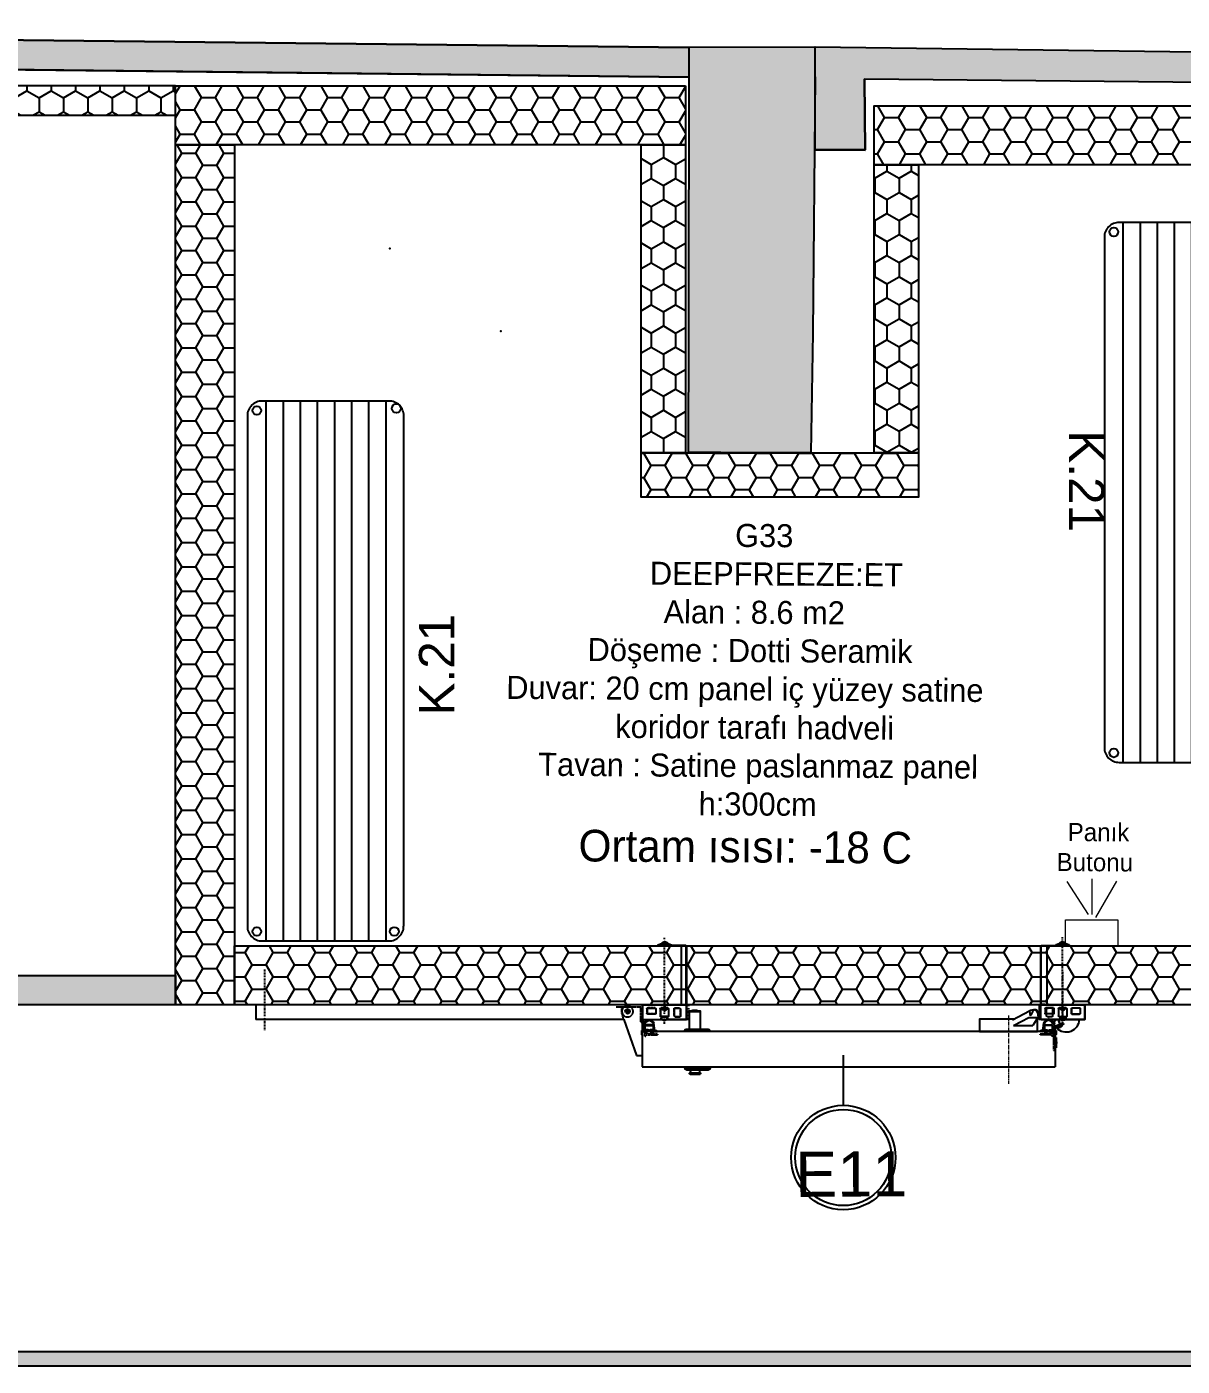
# Model space of a CAD drawing. Header units: millimetres. Extents: x 17474 to 44983, y -1049 to 14585.
# Drawn here: x 20269.3 to 20660.9, y 1547.7 to 2001.7 of the extents above; entities that cross this region are included whole.
import ezdxf

# ---------------------------------------------------------------- set-up
doc = ezdxf.new("R2010")
doc.units = ezdxf.units.MM
for name, pattern in [('CENTER', [2, 1.25, -0.25, 0.25, -0.25]), ('STRICHPUNKT', [1, 0.5, -0.25, 0, -0.25]), ('VERDECKT', [0.375, 0.25, -0.125])]:
    doc.linetypes.add(name, pattern=pattern)
for name, color, linetype, lineweight in [('1', 1, 'CENTER', 9), ('INT-ARMATUR', 57, 'Continuous', 13), ('KRN-duvar', 5, 'Continuous', 30)]:
    doc.layers.add(name, color=color, linetype=linetype, lineweight=lineweight)
for name, color, linetype in [('10 CM  SOĞUK ODA PANEL-PASLANMAZ KAPLAMA', 253, 'Continuous'), ('20 CM SOĞUK ODA PANEL- PASLANMAZ', 12, 'Continuous'), ('ACHSEN', 12, 'STRICHPUNKT'), ('BEMASSUNG', 9, 'Continuous'), ('DUVARIC', 254, 'Continuous'), ('KOLON', 2, 'Continuous'), ('Kıtc-041 İstif Rafı', 7, 'Continuous'), ('NOKTA', 7, 'Continuous'), ('S2000-001 Duvar', 6, 'Continuous'), ('SCHRAFFUR', 8, 'Continuous'), ('SOĞUK ODA KAPI', 42, 'Continuous'), ('TEXT03', 2, 'Continuous'), ('TXT-YOO', 7, 'Continuous'), ('UMRISS02', 1, 'Continuous'), ('UMRISS03', 2, 'Continuous'), ('UMRISS05', 3, 'Continuous'), ('VERDECKTE', 13, 'VERDECKT'), ('YAZI-1_OGE', 255, 'Continuous')]:
    doc.layers.add(name, color=color, linetype=linetype)
doc.layers.add('DÖŞEME', color=7, linetype='Continuous', lineweight=13, true_color=0x616161)
doc.layers.add('INT-ELE-1', color=7, linetype='Continuous', true_color=0x8f8f8f)
doc.styles.add('MEKAN', font='stylu.ttf', dxfattribs={"height": 13})
doc.styles.add('X_Roads$0$Standard', font='arial.ttf')
pattern_1 = [(44.669988, (-17068.903, -6479.164), (-3.5151114, 3.5558391), []), (44.669988, (-17065.373, -6479.1844), (-3.5151114, 3.5558391), [2.4, -1])]

# ---------------------------------------------------------------- blocks, each defined once
blk = doc.blocks.new('A$C4AF70ADA')
at = {"layer": 'Kıtc-041 İstif Rafı'}
for p, q in [((178, 53), (5, 53)), ((0, 48), (0, 5)), ((183, 47), (0, 47)), ((183, 5), (183, 48)), ((183, 41.2), (0, 41.2)), ((183, 35.4), (0, 35.4)), ((183, 29.6), (0, 29.6)), ((183, 23.8), (0, 23.8)), ((183, 18), (0, 18)), ((183, 12.2), (0, 12.2)), ((183, 6.4), (0, 6.4)), ((5, 0), (178, 0))]:
    blk.add_line(p, q, dxfattribs=at)
for centre in [(2.5, 50.5), (179.78, 49.81), (3.21, 3.21), (179.79, 3.21)]:
    blk.add_circle(centre, 1.5, dxfattribs=at)
for centre, start, end in [((4.96, 48.04), 89.5349, 180.4651), ((178.04, 48), 359.5349, 90.4651), ((4.96, 4.96), 179.5349, 270.4651), ((178.04, 4.96), 269.5349, 0.4651)]:
    blk.add_arc(centre, 4.96, start, end, dxfattribs=at)
blk = doc.blocks.new('ET KAPI KOD')
at = {"layer": 'YAZI-1_OGE', "color": 6}
blk.add_line((15252, 7120.58), (15252, 7137.64), dxfattribs=at)
for radius in [17.7, 16.3]:
    blk.add_circle((15252, 7155.33), radius, dxfattribs=at)
blk = doc.blocks.new('panık butonu')
at = {"layer": 'INT-ARMATUR'}
for p, q in [((38507.95, 6797.11), (38500.68, 6808.28)), ((38509.25, 6797.11), (38509.25, 6809.26)), ((38510.45, 6796.14), (38517.55, 6808.44))]:
    blk.add_line(p, q, dxfattribs=at)
blk.add_lwpolyline([(38500.19, 6795.3), (38517.93, 6795.3), (38517.93, 6786.49), (38500.19, 6786.49)], close=True, dxfattribs=at)
at = {"layer": 'TXT-YOO', "insert": (38495.12, 6828.18), "char_height": 6.1152, "width": 30.7345, "attachment_point": 1, "rotation": 359.6197, "style": 'MEKAN'}
blk.add_mtext('\\pi5.79826;Panık \\P\\pi2.12288;Butonu \\P\\pi13.84964; \\P\\pi10.81443;   ', dxfattribs=at)
blk = doc.blocks.new('A$C7A7A3370')
at = {"layer": 'TEXT03'}
h = blk.add_hatch(dxfattribs=at)
h.set_pattern_fill('ANSI31', color=256, scale=0.1, angle=-90, style=0)
h.set_pattern_definition([(315, (300.268576, 274.671302), (0.0088388348, 0.0088388348), [])])
h.paths.add_polyline_path([(390.95, 116.62, 0.16), (388.45, 116.62)])
for p, q in [((270.33, 138.61), (270.33, 118.61)), ((394.33, 138.61), (394.33, 118.61))]:
    blk.add_line(p, q)
at = {"layer": '1'}
blk.add_line((283.29, 114.99, 5.6), (283.29, 91.81, 5.6), dxfattribs=at)
at = {"layer": 'ACHSEN'}
for p, q in [((265.05, 112.47), (265.05, 141.59)), ((399.98, 112.23), (399.98, 141.28)), ((265.05, 129.77), (265.05, 113.16)), ((535.49, 130.64), (535.49, 109.74)), ((265.05, 118.92), (265.05, 116.52)), ((399.85, 118.92), (399.85, 116.52))]:
    blk.add_line(p, q, dxfattribs=at)
at = {"layer": 'ACHSEN', "ltscale": 0.3}
blk.add_line((399.98, 120.31), (399.98, 116.76), dxfattribs=at)
at = {"layer": 'ACHSEN', "ltscale": 0.2}
for p, q in [((394.53, 114.86), (394.53, 117.06)), ((394.53, 114.86), (394.53, 117.06)), ((396.43, 114.66), (394.73, 114.66)), ((396.43, 114.66), (394.73, 114.66)), ((396.43, 117.56), (395.03, 117.56)), ((396.43, 117.56), (395.03, 117.56)), ((396.63, 114.86), (396.63, 117.36)), ((396.63, 114.86), (396.63, 117.36)), ((398.63, 117.36), (398.63, 114.86)), ((398.63, 117.36), (398.63, 114.86)), ((398.83, 117.56), (399.41, 117.56)), ((398.83, 114.66), (399.03, 114.66)), ((398.83, 114.66), (399.03, 114.66)), ((398.93, 114.66), (398.93, 113.61)), ((399.1, 117.56), (400.86, 117.56)), ((400.64, 117.56), (401.23, 117.56)), ((401.22, 114.66), (401.02, 114.66)), ((401.22, 114.66), (401.02, 114.66)), ((401.13, 114.66), (401.13, 113.61)), ((401.43, 117.36), (401.43, 114.86)), ((401.43, 117.36), (401.43, 114.86)), ((402.93, 117.36), (402.93, 115.76)), ((402.93, 117.36), (402.93, 115.76)), ((403.13, 117.56), (405.73, 117.56)), ((403.13, 117.56), (405.73, 117.56)), ((403.13, 115.56), (405.73, 115.56)), ((403.13, 115.56), (405.73, 115.56)), ((403.53, 117.56), (404.93, 117.56)), ((405.93, 117.36), (405.93, 115.76)), ((405.93, 117.36), (405.93, 115.76))]:
    blk.add_line(p, q, dxfattribs=at)
at = {"layer": 'ACHSEN', "ltscale": 0.1}
for p, q in [((413.38, 116.41), (411.58, 116.41)), ((412.48, 115.51), (412.48, 117.31))]:
    blk.add_line(p, q, dxfattribs=at)
at = {"layer": 'ACHSEN'}
blk.add_lwpolyline([(391.72, 118.4), (392.43, 118.4), (392.43, 113.73), (391.72, 113.73)], close=True, dxfattribs=at)
at = {"layer": 'ACHSEN', "ltscale": 0.2}
for centre, radius, start, end in [((395.03, 117.06), 0.5, 90, 180), ((395.03, 117.06), 0.5, 90, 180), ((394.73, 114.86), 0.2, 180, 270), ((394.73, 114.86), 0.2, 180, 270), ((396.43, 117.36), 0.2, 0, 90), ((396.43, 117.36), 0.2, 0, 90), ((396.43, 114.86), 0.2, 270, 0), ((396.43, 114.86), 0.2, 270, 0), ((398.83, 117.36), 0.2, 90, 180), ((398.83, 117.36), 0.2, 90, 180), ((398.83, 114.86), 0.2, 180, 270), ((398.83, 114.86), 0.2, 180, 270), ((401.23, 117.36), 0.2, 0, 90), ((401.23, 117.36), 0.2, 0, 90), ((401.23, 114.86), 0.2, 270, 0), ((401.23, 114.86), 0.2, 270, 0), ((403.13, 117.36), 0.2, 90, 180), ((403.13, 117.36), 0.2, 90, 180), ((403.13, 115.76), 0.2, 180, 270), ((403.13, 115.76), 0.2, 180, 270), ((405.73, 117.36), 0.2, 0, 90), ((405.73, 117.36), 0.2, 0, 90), ((405.73, 115.76), 0.2, 270, 0), ((405.73, 115.76), 0.2, 270, 0)]:
    blk.add_arc(centre, radius, start, end, dxfattribs=at)
at = {"layer": 'BEMASSUNG'}
blk.add_lwpolyline([(272.59, 118.5), (272.97, 118.5), (272.97, 113.74), (272.59, 113.74)], close=True, dxfattribs=at)
at = {"layer": 'SCHRAFFUR'}
blk.add_line((272.48, 118.61), (257.68, 118.61), dxfattribs=at)
at = {"layer": 'TEXT03'}
for p, q in [((391.6, 116.32), (387.8, 116.32)), ((387.8, 116.32), (387.8, 110.42)), ((391.3, 116.62), (388.1, 116.62)), ((391.3, 116.62), (388.1, 116.62)), ((391.6, 116.32), (391.6, 110.39)), ((392.62, 110.39), (385.12, 110.39)), ((393.01, 97.61), (384.51, 97.61)), ((384.51, 97.61), (384.51, 97.11)), ((393.01, 97.11), (384.51, 97.11)), ((392.51, 96.61), (385.01, 96.61)), ((391.49, 95.61), (387.69, 95.61)), ((387.69, 95.61), (387.69, 95.41)), ((391.49, 95.41), (387.69, 95.41)), ((391.49, 95.61), (391.49, 95.41)), ((393.01, 97.61), (393.01, 97.11)), ((391.29, 95.11), (387.89, 95.11))]:
    blk.add_line(p, q, dxfattribs=at)
for centre, radius, start, end in [((388.1, 116.32), 0.3, 90, 180), ((389.7, 112.81), 4.01, 71.8194, 108.1806), ((391.3, 116.32), 0.3, 0, 90), ((385.12, 109.89), 0.5, 90, 180), ((392.62, 109.89), 0.5, 0, 90), ((385.01, 97.11), 0.5, 180, 270), ((387.43, 96.11), 0.565, 297.764, 62.236), ((388.13, 95.49), 0.45, 190.0611, 237.319), ((391.75, 96.11), 0.565, 117.764, 242.236), ((391.05, 95.49), 0.45, 302.681, 349.9389), ((392.51, 97.11), 0.5, 270, 0)]:
    blk.add_arc(centre, radius, start, end, dxfattribs=at)
at = {"layer": 'UMRISS02'}
blk.add_line((266.74, 105.71), (268.28, 105.71), dxfattribs=at)
at = {"layer": 'UMRISS03'}
for p, q in [((272.15, 138.73), (262.45, 138.73)), ((262.45, 138.73), (262.45, 138.61)), ((272.18, 138.61), (262.45, 138.61)), ((262.8, 138.93), (267.29, 138.93)), ((262.8, 138.93), (262.8, 138.73)), ((262.8, 138.73), (267.3, 138.73)), ((263.9, 139.38), (264.04, 139.56)), ((263.9, 139.38), (266.19, 139.38)), ((266.05, 139.56), (266.19, 139.38)), ((267.3, 138.73), (267.3, 138.93)), ((272.33, 118.88), (272.33, 138.46)), ((272.45, 138.43), (272.45, 118.91)), ((392.45, 138.43), (392.45, 118.91)), ((392.57, 118.88), (392.57, 138.43)), ((392.72, 138.61), (402.45, 138.61)), ((392.75, 138.73), (402.45, 138.73)), ((397.6, 138.73), (397.6, 138.93)), ((402.1, 138.93), (397.6, 138.93)), ((402.1, 138.73), (397.6, 138.73)), ((398.84, 139.56), (398.7, 139.39)), ((400.99, 139.39), (398.7, 139.39)), ((400.99, 139.39), (400.85, 139.56)), ((402.1, 138.93), (402.1, 138.73)), ((402.45, 138.73), (402.45, 138.61)), ((272.45, 126.78), (272.45, 118.91)), ((257.45, 118.41), (257.45, 113.81)), ((257.45, 113.81), (257.45, 118.41)), ((268.56, 118.61), (257.48, 118.61)), ((257.65, 118.61), (270.96, 118.61)), ((270.95, 118.73), (272.18, 118.73)), ((270.95, 118.73), (270.95, 118.61)), ((270.95, 118.73), (270.96, 118.73)), ((270.95, 118.61), (272.25, 118.61)), ((271.82, 118.61), (272.15, 118.61)), ((272.45, 113.81), (272.45, 118.41)), ((392.45, 113.81), (392.45, 118.41)), ((393.95, 118.61), (392.65, 118.61)), ((393.95, 118.73), (392.72, 118.73)), ((393.07, 118.61), (392.75, 118.61)), ((393.95, 118.73), (393.93, 118.73)), ((407.24, 118.61), (393.93, 118.61)), ((393.95, 118.73), (393.95, 118.61)), ((396.4, 118.61), (402.48, 118.61)), ((407.44, 118.41), (407.44, 113.81)), ((407.44, 113.81), (407.44, 118.41)), ((257.65, 113.61), (266.38, 113.61)), ((257.65, 113.61), (267.62, 113.61)), ((257.65, 113.61), (257.75, 113.61)), ((259.03, 117.36), (259.03, 115.76)), ((259.05, 117.28), (259.05, 115.68)), ((261.83, 117.56), (259.23, 117.56)), ((261.83, 115.56), (259.23, 115.56)), ((259.25, 117.48), (261.85, 117.48)), ((261.85, 115.48), (259.25, 115.48)), ((262.03, 117.36), (262.03, 115.76)), ((262.05, 117.28), (262.05, 115.68)), ((263.55, 117.28), (263.55, 114.78)), ((263.58, 117.37), (263.58, 114.87)), ((263.75, 117.48), (266.15, 117.48)), ((263.75, 114.58), (266.15, 114.58)), ((263.78, 117.57), (266.2, 117.57)), ((266.2, 114.67), (263.78, 114.67)), ((263.93, 114.66), (263.93, 113.61)), ((264, 114.48), (264, 113.61)), ((265.87, 114.48), (264, 114.48)), ((264.1, 117.43), (264.1, 117.57)), ((265.86, 117.57), (264.1, 117.57)), ((265.86, 117.43), (264.1, 117.43)), ((264.23, 117.05), (264.23, 117.43)), ((264.37, 117.43), (264.37, 117.43)), ((264.61, 116.95), (264.42, 116.95)), ((264.61, 117.05), (264.61, 117.43)), ((265.35, 116.95), (264.61, 116.95)), ((265.35, 117.05), (265.35, 117.43)), ((265.35, 116.95), (265.54, 116.95)), ((265.59, 117.43), (265.59, 117.43)), ((265.72, 117.05), (265.72, 117.43)), ((265.86, 117.43), (265.86, 117.57)), ((265.87, 114.48), (265.87, 113.61)), ((265.95, 114.66), (265.95, 113.61)), ((272.25, 113.61), (266.27, 113.61)), ((266.35, 117.28), (266.35, 114.78)), ((266.4, 117.37), (266.4, 114.87)), ((267.93, 117.36), (267.93, 115.76)), ((268.13, 117.56), (270.73, 117.56)), ((268.13, 117.56), (270.73, 117.56)), ((268.13, 115.56), (270.73, 115.56)), ((268.35, 114.78), (268.35, 117.28)), ((268.55, 117.48), (269.95, 117.48)), ((268.55, 114.58), (270.25, 114.58)), ((270.45, 114.78), (270.45, 116.98)), ((270.93, 117.36), (270.93, 115.76)), ((273.54, 116.52, 12.55), (273.33, 114.35)), ((276.28, 116.52, 14.13), (275.95, 114.88, 14.7)), ((392.65, 113.61), (398.62, 113.61)), ((394.45, 114.79), (394.45, 116.99)), ((396.35, 114.59), (394.65, 114.59)), ((396.35, 117.49), (394.95, 117.49)), ((396.55, 114.79), (396.55, 117.29)), ((407.24, 113.61), (397.27, 113.61)), ((407.24, 113.61), (398.51, 113.61)), ((398.55, 117.29), (398.55, 114.79)), ((401.15, 117.49), (398.75, 117.49)), ((401.15, 114.59), (398.75, 114.59)), ((398.76, 114.67), (401.17, 114.67)), ((399.09, 113.61), (399.09, 114.66)), ((399.09, 114.48), (400.96, 114.48)), ((399.09, 114.48), (399.09, 113.6)), ((399.1, 117.42), (399.1, 117.56)), ((399.1, 117.42), (400.86, 117.42)), ((399.23, 117.05), (399.23, 117.42)), ((399.37, 117.42), (399.37, 117.42)), ((399.61, 116.95), (399.42, 116.95)), ((399.61, 117.05), (399.61, 117.42)), ((399.61, 116.95), (400.35, 116.95)), ((400.35, 117.05), (400.35, 117.42)), ((400.35, 116.95), (400.54, 116.95)), ((400.59, 117.42), (400.59, 117.42)), ((400.72, 117.05), (400.72, 117.42)), ((400.86, 117.42), (400.86, 117.56)), ((400.96, 114.67), (400.96, 113.61)), ((400.96, 114.48), (400.96, 113.6)), ((401.35, 117.29), (401.35, 114.79)), ((402.85, 117.29), (402.85, 115.69)), ((405.65, 117.49), (403.05, 117.49)), ((403.05, 115.49), (405.65, 115.49)), ((405.85, 117.29), (405.85, 115.69)), ((407.24, 113.61), (407.15, 113.61)), ((407.98, 112.91), (407.98, 113.66)), ((407.98, 112.91), (407.98, 113.66)), ((407.98, 112.91), (407.98, 113.66)), ((413.7, 113.66), (409.48, 101.41)), ((265.61, 111.56), (265.61, 111.56)), ((267.25, 111.02), (265.69, 111.59)), ((267.42, 111.49), (265.79, 112.08)), ((267.23, 109.91), (267.23, 108.61)), ((267.23, 109.91), (268.95, 109.91)), ((267.23, 109.91), (268.95, 109.91)), ((267.48, 109.61), (268.28, 109.61)), ((267.58, 109.91), (267.58, 110.55)), ((267.78, 112.51), (268.02, 111.73)), ((267.78, 109.91), (269.18, 109.91)), ((267.83, 109.61), (269.23, 109.61)), ((268.05, 111.28), (268, 110.95)), ((268.08, 109.91), (268.08, 110.55)), ((268.08, 109.91), (269.18, 109.91)), ((268.34, 112.69), (268.28, 112.56)), ((269.19, 109.61), (268.95, 109.91)), ((269.28, 109.61), (269.28, 109.81)), ((270.18, 109.61), (270.18, 109.81)), ((270.27, 109.61), (270.5, 109.91)), ((270.28, 109.91), (271.68, 109.91)), ((270.28, 109.91), (271.68, 109.91)), ((270.33, 109.91), (272.21, 109.91)), ((270.33, 109.61), (271.74, 109.61)), ((270.5, 109.91), (272.38, 109.91)), ((271.17, 109.61), (270.57, 109.61)), ((271.13, 109.61), (272.63, 109.61)), ((271.75, 109.91), (271.35, 112.35)), ((272.63, 109.66), (272.63, 109.61)), ((272.63, 109.66), (272.63, 109.61)), ((281.63, 111.56, 9.21), (275.08, 111.56, 9.21)), ((402.33, 109.66), (402.33, 109.61)), ((403.83, 109.61), (402.33, 109.61)), ((404.46, 109.91), (402.58, 109.91)), ((404.63, 109.91), (402.75, 109.91)), ((403.21, 109.91), (403.61, 112.35)), ((404.62, 109.61), (403.22, 109.61)), ((404.68, 109.91), (403.28, 109.91)), ((404.68, 109.91), (403.28, 109.91)), ((403.78, 109.61), (404.38, 109.61)), ((404.69, 109.61), (404.46, 109.91)), ((404.78, 109.61), (404.78, 109.81)), ((405.68, 109.61), (405.68, 109.81)), ((407.13, 109.61), (405.72, 109.61)), ((405.77, 109.61), (406, 109.91)), ((407.18, 109.91), (405.78, 109.91)), ((406.88, 109.91), (405.78, 109.91)), ((407.73, 109.91), (406, 109.91)), ((407.73, 109.91), (406, 109.91)), ((406.62, 112.69), (406.68, 112.56)), ((407.48, 109.61), (406.68, 109.61)), ((406.91, 111.28), (407.13, 109.91)), ((407.17, 112.51), (406.94, 111.73)), ((407.98, 112.91), (407.48, 112.41)), ((407.98, 112.91), (407.48, 112.41)), ((407.98, 112.91), (407.48, 112.41)), ((407.48, 112.41), (407.48, 101.41)), ((407.73, 109.91), (407.73, 108.61)), ((267.18, 107.56), (267.18, 104.06)), ((267.18, 107.56), (267.48, 107.56)), ((267.18, 104.06), (267.48, 104.06)), ((409.48, 101.41), (407.48, 101.41))]:
    blk.add_line(p, q, dxfattribs=at)
at = {"layer": 'UMRISS03', "extrusion": (-0.187303, -0.927184, 0.324419)}
for p, q in [((273.35, 114.36, 12.44), (275.13, 111.56, 5.46)), ((276.47, 114.36, 14.24), (273.35, 114.36, 12.44)), ((281.63, 111.56, 9.21), (276.47, 114.36, 14.24))]:
    blk.add_line(p, q, dxfattribs=at)
at = {"layer": 'UMRISS03', "extrusion": (-0.955042, 0.094623, -0.280964)}
blk.add_line((273.35, 114.36, 12.44), (275.13, 111.56, 5.46), dxfattribs=at)
at = {"layer": 'UMRISS03', "extrusion": (0.187303, 0.927184, -0.324419)}
blk.add_line((276.28, 116.52, 14.13), (282, 113.41, 8.56), dxfattribs=at)
at = {"layer": 'UMRISS03'}
blk.add_lwpolyline([(281.33, 113.78), (293.2, 113.78), (293.2, 109.62), (273.5, 109.62), (273.5, 113.78), (273.72, 113.78)], dxfattribs=at)
at = {"layer": 'UMRISS03', "flags": 128}
for points in [[(265.61, 111.56), (265.59, 111.56), (265.55, 111.58), (265.53, 111.59), (265.52, 111.6), (265.51, 111.61), (265.51, 111.61), (265.51, 111.62), (265.51, 111.62)], [(265.67, 111.09), (265.7, 111.13), (265.72, 111.19), (265.73, 111.24), (265.74, 111.29), (265.74, 111.35), (265.74, 111.4), (265.72, 111.44), (265.7, 111.49), (265.68, 111.52), (265.65, 111.54), (265.61, 111.56)]]:
    blk.add_lwpolyline(points, dxfattribs=at)
at = {"layer": 'UMRISS03'}
for points in [[(268.43, 112.01), (268.43, 112.21), (268.56, 112.69), (269.78, 113.41), (271.01, 112.69), (271.13, 112.21), (271.13, 112.01), (270.93, 111.81), (269.78, 111.81), (268.63, 111.81)], [(268.63, 111.61), (269.78, 111.61), (270.93, 111.61), (271.13, 111.41), (271.13, 110.31), (270.93, 110.11), (270.16, 110.11), (270.02, 110.06), (269.78, 109.96), (269.54, 110.06), (269.41, 110.11), (268.63, 110.11), (268.43, 110.31), (268.43, 111.41)], [(406.52, 112.01), (406.52, 112.21), (406.4, 112.69), (405.17, 113.41), (403.95, 112.69), (403.82, 112.21), (403.82, 112.01), (404.02, 111.81), (405.17, 111.81), (406.32, 111.81)], [(406.32, 111.61), (405.17, 111.61), (404.02, 111.61), (403.82, 111.41), (403.82, 110.31), (404.02, 110.11), (404.8, 110.11), (404.93, 110.06), (405.17, 109.96), (405.41, 110.06), (405.55, 110.11), (406.32, 110.11), (406.52, 110.31), (406.52, 111.41)]]:
    blk.add_lwpolyline(points, close=True, dxfattribs=at)
for centre, radius, start, end in [((265.05, 135.03), 4.5, 104.7316, 120), ((265.05, 138.73), 1.3, 39.7021, 140.2979), ((265.05, 135.03), 4.5, 60, 75.2684), ((272.15, 138.43), 0.3, 0, 90), ((272.18, 138.46), 0.15, 0, 90), ((392.75, 138.43), 0.3, 90, 180), ((392.72, 138.46), 0.15, 90, 180), ((399.85, 135.03), 4.5, 104.7316, 120), ((399.85, 138.73), 1.3, 39.7021, 140.2979), ((399.85, 135.03), 4.5, 60, 75.2684), ((257.65, 118.41), 0.2, 90, 180), ((272.15, 118.91), 0.3, 270, 0), ((272.18, 118.88), 0.15, 270, 0), ((272.25, 118.41), 0.2, 0, 90), ((392.75, 118.91), 0.3, 180, 270), ((392.65, 118.41), 0.2, 90, 180), ((392.72, 118.88), 0.15, 180, 270), ((407.24, 118.41), 0.2, 0, 90), ((257.65, 113.81), 0.2, 180, 270), ((259.23, 117.36), 0.2, 90, 180), ((259.23, 115.76), 0.2, 180, 270), ((259.25, 117.28), 0.2, 90, 180), ((259.25, 115.68), 0.2, 180, 270), ((263.77, 113.61), 4.3, 180, 318.0866), ((261.83, 117.36), 0.2, 0, 90), ((261.83, 115.76), 0.2, 270, 0), ((261.85, 117.28), 0.2, 0, 90), ((261.85, 115.68), 0.2, 270, 0), ((263.75, 117.28), 0.2, 90, 180), ((263.75, 114.78), 0.2, 180, 270), ((263.78, 117.37), 0.2, 90, 180), ((263.78, 114.87), 0.2, 180, 270), ((264.95, 116.13), 2.74, 246.6205, 293.3795), ((264.42, 117.18), 0.225, 212.9973, 327.0027), ((264.98, 117.66), 0.71, 238.8347, 301.1653), ((265.54, 117.18), 0.225, 212.9973, 327.0027), ((263.51, 113.61), 2.8, 317.518, 0.0451), ((266.15, 117.28), 0.2, 0, 90), ((266.15, 114.78), 0.2, 270, 0), ((266.2, 117.37), 0.2, 0, 90), ((266.2, 114.87), 0.2, 270, 0), ((267.19, 113.56), 0.0591, 49.2728, 226.4422), ((266.49, 112.39), 1.3, 5.2541, 59.4147), ((266.88, 112.44), 1.21, 8.5825, 73.3265), ((268.13, 117.36), 0.2, 90, 180), ((268.13, 117.36), 0.2, 90, 180), ((268.13, 115.76), 0.2, 180, 270), ((269.78, 112.01), 1.6, 90, 154.85), ((268.55, 117.28), 0.2, 90, 180), ((268.55, 114.78), 0.2, 180, 270), ((269.69, 114.34), 0.075, 320.1906, 219.8094), ((269.62, 114.27), 0.025, 357.9851, 39.8094), ((269.77, 114.27), 0.025, 140.1906, 182.0149), ((269.78, 112.01), 1.6, 12.2414, 90), ((269.95, 116.98), 0.5, 0, 90), ((270.25, 114.78), 0.2, 270, 0), ((270.73, 117.36), 0.2, 0, 90), ((270.73, 117.36), 0.2, 0, 90), ((270.73, 115.76), 0.2, 270, 0), ((272.25, 113.81), 0.2, 270, 0), ((392.65, 113.81), 0.2, 180, 270), ((394.95, 116.99), 0.5, 90, 180), ((394.65, 114.79), 0.2, 180, 270), ((396.35, 117.29), 0.2, 0, 90), ((396.35, 114.79), 0.2, 270, 0), ((398.75, 117.29), 0.2, 90, 180), ((398.75, 114.79), 0.2, 180, 270), ((400, 116.14), 2.74, 247.9696, 292.0304), ((399.42, 117.17), 0.225, 212.9973, 327.0027), ((399.98, 117.66), 0.71, 238.8347, 301.1653), ((400.54, 117.17), 0.225, 212.9973, 327.0027), ((401.15, 117.29), 0.2, 0, 90), ((401.15, 114.79), 0.2, 270, 0), ((403.05, 117.29), 0.2, 90, 180), ((403.05, 115.69), 0.2, 180, 270), ((405.17, 112.01), 1.6, 90, 167.7586), ((405.17, 112.01), 1.6, 25.15, 90), ((405.65, 117.29), 0.2, 0, 90), ((405.65, 115.69), 0.2, 270, 0), ((408.08, 112.44), 1.21, 106.6735, 171.4175), ((408.47, 112.39), 1.3, 120.5853, 174.7459), ((407.24, 113.81), 0.2, 270, 0), ((407.77, 113.56), 0.0591, 313.5578, 130.7272), ((265.72, 112.03), 0.342, 223.9504, 244.5133), ((265.7, 111.57), 0.202, 132.0695, 168.2654), ((265.63, 111.71), 0.152, 217.9227, 258.3654), ((267.08, 110.55), 0.5, 0, 70), ((267.08, 110.55), 1, 0, 70), ((267.06, 111.44), 1, 350.9485, 16.8401), ((268.19, 112.62), 0.107, 180, 324.5645), ((269.18, 109.81), 0.1, 0, 90), ((270.28, 109.81), 0.1, 90, 180), ((272.38, 109.66), 0.25, 0, 90), ((402.58, 109.66), 0.25, 90, 180), ((404.68, 109.81), 0.1, 0, 90), ((405.78, 109.81), 0.1, 90, 180), ((406.77, 112.62), 0.107, 215.4355, 0), ((407.9, 111.44), 1, 163.1599, 189.0515), ((267.43, 108.61), 0.2, 180, 284.4626), ((407.53, 108.61), 0.2, 255.5374, 0)]:
    blk.add_arc(centre, radius, start, end, dxfattribs=at)
at = {"layer": 'UMRISS03', "extrusion": (0.187303, 0.927184, -0.324419)}
for start, end in [(353.1067, 58.0898), (58.0898, 123.0729)]:
    blk.add_arc((-246.79, 66.7, 155.2), 1.75, start, end, dxfattribs=at)
at = {"layer": 'UMRISS03', "extrusion": (0.5, -8.96474e-17, -0.866025)}
for start_param, end_param in [(-0.715394, 0), (0, 0.715394)]:
    blk.add_ellipse((274.44, 112.22, 14.15), major_axis=(0, 4.67), ratio=0.374607, start_param=start_param, end_param=end_param, dxfattribs=at)
at = {"layer": 'UMRISS03'}
for points, knots in [([(265.47, 111.79), (265.53, 111.85), (265.58, 111.92), (265.68, 112.05), (265.73, 112.12), (265.86, 112.33), (265.93, 112.48), (266.02, 112.71), (266.05, 112.79), (266.08, 112.91), (266.09, 112.95), (266.11, 113.03), (266.12, 113.07), (266.16, 113.28), (266.18, 113.44), (266.18, 113.61)], [0, 0, 0, 0, 0.125, 0.125, 0.25, 0.25, 0.5, 0.5, 0.625, 0.625, 0.6875, 0.6875, 0.75, 0.75, 1, 1, 1, 1]), ([(275.44, 115.75, 14.73), (275.45, 115.72, 14.73), (275.46, 115.69, 14.74), (275.5, 115.6, 14.75), (275.53, 115.53, 14.76), (275.61, 115.39, 14.78), (275.65, 115.32, 14.78), (275.74, 115.17, 14.77), (275.79, 115.1, 14.76), (275.88, 114.98, 14.74), (275.92, 114.93, 14.72), (275.95, 114.88, 14.7)], [24.269277, 24.269277, 24.269277, 24.269277, 25.129374, 25.129374, 27.325256, 27.325256, 29.764806, 29.764806, 32.204356, 32.204356, 33.992527, 33.992527, 33.992527, 33.992527]), ([(265.47, 111.79), (265.44, 111.76), (265.41, 111.72), (265.37, 111.66), (265.36, 111.64), (265.34, 111.6), (265.34, 111.58), (265.32, 111.54), (265.32, 111.52), (265.32, 111.48), (265.32, 111.46), (265.32, 111.42), (265.32, 111.4), (265.33, 111.36), (265.34, 111.35), (265.35, 111.31), (265.36, 111.3), (265.38, 111.27), (265.39, 111.26), (265.43, 111.22), (265.45, 111.19), (265.51, 111.15), (265.54, 111.14), (265.6, 111.11), (265.64, 111.1), (265.67, 111.09)], [0, 0, 0, 0, 0.125, 0.125, 0.1875, 0.1875, 0.25, 0.25, 0.3125, 0.3125, 0.375, 0.375, 0.4375, 0.4375, 0.5, 0.5, 0.5625, 0.5625, 0.625, 0.625, 0.75, 0.75, 0.875, 0.875, 1, 1, 1, 1]), ([(266.97, 110.74), (266.97, 110.74), (266.97, 110.74), (266.95, 110.75), (266.89, 110.76), (266.81, 110.78), (266.7, 110.81), (266.56, 110.85), (266.41, 110.89), (266.22, 110.94), (266.02, 111), (265.83, 111.05), (265.71, 111.08), (265.67, 111.09)], [0, 0, 0, 0, 0.050779, 0.152275, 0.250909, 0.349543, 0.451055, 0.552565, 0.651102, 0.749638, 0.851083, 0.952528, 1, 1, 1, 1])]:
    blk.add_open_spline(points, degree=3, knots=knots, dxfattribs=at)
at = {"layer": 'UMRISS05'}
for p, q in [((257.48, 118.61), (257.48, 113.61)), ((257.48, 113.61), (257.48, 118.61)), ((272.48, 118.61), (257.48, 118.61)), ((257.48, 118.61), (272.48, 118.61)), ((272.48, 118.61), (257.48, 118.61)), ((257.48, 118.61), (257.48, 113.61)), ((262.48, 118.61), (272.48, 118.61)), ((262.48, 118.61), (272.48, 118.61)), ((262.48, 118.61), (272.48, 118.61)), ((272.48, 118.61), (272.48, 113.96)), ((272.48, 118.61), (272.48, 113.61)), ((272.48, 113.61), (272.48, 118.61)), ((407.48, 118.61), (392.48, 118.61)), ((402.48, 118.61), (392.48, 118.61)), ((402.48, 118.61), (392.48, 118.61)), ((392.48, 118.61), (392.48, 113.61)), ((392.48, 113.61), (392.48, 118.61)), ((402.48, 118.61), (392.48, 118.61)), ((407.48, 118.61), (392.48, 118.61)), ((392.48, 118.61), (407.48, 118.61)), ((402.48, 118.61), (392.48, 118.61)), ((402.48, 118.61), (392.48, 118.61)), ((392.48, 118.61), (392.48, 113.61)), ((392.48, 113.61), (392.48, 118.61)), ((407.48, 118.61), (407.48, 113.96)), ((407.48, 118.61), (407.48, 113.61)), ((407.94, 118.61), (538.45, 118.61)), ((538.45, 118.61), (538.45, 113.66)), ((257.45, 113.66), (257.45, 113.81)), ((268.63, 113.61), (257.48, 113.61)), ((257.48, 113.61), (272.48, 113.61)), ((262.68, 113.61), (263.93, 113.61)), ((267.28, 113.61), (266.03, 113.61)), ((267.28, 113.61), (266.03, 113.61)), ((403.63, 113.61), (392.48, 113.61)), ((407.48, 113.61), (392.48, 113.61)), ((402.28, 113.61), (401.03, 113.61)), ((402.28, 113.61), (401.03, 113.61)), ((407.45, 113.66), (407.44, 113.81)), ((413.7, 113.66), (538.45, 113.66)), ((267.48, 109.61), (267.48, 97.61)), ((269.47, 109.61), (267.48, 109.61)), ((267.48, 109.61), (407.48, 109.61)), ((267.48, 109.61), (267.48, 97.61)), ((269.47, 109.61), (267.48, 109.61)), ((269.47, 109.61), (267.48, 109.61)), ((267.48, 109.61), (268.28, 109.61)), ((405.48, 109.61), (407.48, 109.61)), ((405.48, 109.61), (407.48, 109.61)), ((407.48, 109.61), (406.68, 109.61)), ((407.48, 109.61), (407.48, 97.61)), ((407.48, 97.61), (267.48, 97.61))]:
    blk.add_line(p, q, dxfattribs=at)
at = {"layer": 'VERDECKTE', "ltscale": 0.1}
for p, q in [((414.48, 117.91), (407.98, 117.91)), ((407.98, 113.66), (407.98, 117.91)), ((407.98, 113.66), (407.98, 117.91)), ((413.7, 113.66), (414.48, 115.91)), ((414.48, 117.91), (414.48, 115.91))]:
    blk.add_line(p, q, dxfattribs=at)
at = {"layer": 'VERDECKTE'}
for p, q in [((264.71, 112.26), (264.77, 112.45)), ((265.79, 112.08), (264.77, 112.45)), ((265.69, 111.59), (264.89, 111.88)), ((267.58, 103.31), (267.58, 109.91)), ((268.08, 109.91), (268.08, 103.31)), ((268.23, 109.21), (268.33, 109.21)), ((268.23, 109.21), (268.23, 109.16)), ((268.23, 109.16), (268.38, 108.81)), ((268.38, 109.51), (268.38, 109.26)), ((268.73, 109.51), (268.73, 108.81)), ((268.88, 109.26), (268.88, 109.01)), ((268.88, 109.01), (269.28, 108.81)), ((269.23, 109.31), (268.93, 109.31)), ((269.28, 109.64), (269.28, 109.36)), ((270.18, 109.64), (270.18, 109.36)), ((270.18, 108.81), (270.58, 109.01)), ((270.53, 109.31), (270.23, 109.31)), ((270.58, 109.01), (270.58, 109.26)), ((270.73, 109.51), (270.73, 108.81)), ((271.03, 109.51), (271.03, 108.76)), ((403.93, 109.51), (403.93, 108.76)), ((404.23, 109.51), (404.23, 108.81)), ((404.38, 109.01), (404.38, 109.26)), ((404.78, 108.81), (404.38, 109.01)), ((404.43, 109.31), (404.73, 109.31)), ((404.78, 109.64), (404.78, 109.36)), ((406.07, 109.01), (405.67, 108.81)), ((405.68, 109.64), (405.68, 109.36)), ((405.72, 109.31), (406.02, 109.31)), ((406.07, 109.26), (406.07, 109.01)), ((406.23, 109.51), (406.23, 108.81)), ((406.58, 109.51), (406.58, 109.26)), ((406.73, 109.16), (406.58, 108.81)), ((406.73, 109.21), (406.63, 109.21)), ((406.73, 109.21), (406.73, 109.16)), ((268.23, 108.81), (268.23, 108.76)), ((268.23, 108.81), (268.38, 108.81)), ((268.23, 108.76), (268.38, 108.41)), ((268.23, 108.41), (268.23, 108.36)), ((268.23, 108.41), (268.38, 108.41)), ((268.23, 108.36), (268.33, 108.13)), ((268.51, 108.01), (268.73, 108.01)), ((268.73, 108.31), (268.73, 108.01)), ((268.83, 108.71), (270.63, 108.71)), ((268.83, 108.41), (272.63, 108.41)), ((269.28, 108.81), (269.78, 108.81)), ((269.78, 108.81), (270.18, 108.81)), ((271.13, 108.66), (271.38, 108.66)), ((271.43, 108.81), (271.48, 108.81)), ((271.43, 108.81), (271.43, 108.71)), ((271.48, 108.81), (271.83, 108.66)), ((271.83, 108.81), (271.88, 108.81)), ((271.83, 108.81), (271.83, 108.66)), ((271.88, 108.81), (272.23, 108.66)), ((272.23, 108.81), (272.23, 108.66)), ((272.23, 108.81), (272.28, 108.81)), ((272.28, 108.81), (272.51, 108.71)), ((272.63, 108.53), (272.63, 108.41)), ((402.33, 108.53), (402.33, 108.41)), ((406.13, 108.41), (402.33, 108.41)), ((402.68, 108.81), (402.45, 108.71)), ((402.73, 108.81), (402.68, 108.81)), ((402.73, 108.81), (402.73, 108.66)), ((403.08, 108.81), (402.73, 108.66)), ((403.13, 108.81), (403.08, 108.81)), ((403.13, 108.81), (403.13, 108.66)), ((403.48, 108.81), (403.13, 108.66)), ((403.53, 108.81), (403.48, 108.81)), ((403.53, 108.81), (403.53, 108.71)), ((403.83, 108.66), (403.58, 108.66)), ((406.13, 108.71), (404.33, 108.71)), ((405.17, 108.81), (404.78, 108.81)), ((405.67, 108.81), (405.17, 108.81)), ((406.23, 108.31), (406.23, 108.01)), ((406.45, 108.01), (406.23, 108.01)), ((406.73, 108.81), (406.58, 108.81)), ((406.73, 108.76), (406.58, 108.41)), ((406.73, 108.41), (406.58, 108.41)), ((406.73, 108.36), (406.63, 108.13)), ((406.73, 108.81), (406.73, 108.76)), ((406.73, 108.41), (406.73, 108.36)), ((268.08, 103.31), (267.58, 103.31))]:
    blk.add_line(p, q, dxfattribs=at)
for radius in [1.9, 0.7]:
    blk.add_circle((412.48, 116.41), radius, dxfattribs=at)
for centre, radius, start, end in [((412.48, 116.41), 0.8, 342.3382, 281.6046), ((264.99, 112.16), 0.3, 161.2417, 250), ((268.28, 109.51), 0.1, 0, 90), ((268.33, 109.26), 0.05, 270, 0), ((268.83, 109.51), 0.1, 90, 180), ((268.93, 109.26), 0.05, 90, 180), ((269.23, 109.36), 0.05, 270, 0), ((270.23, 109.36), 0.05, 180, 270), ((270.53, 109.26), 0.05, 0, 90), ((270.63, 109.51), 0.1, 0, 90), ((271.13, 109.51), 0.1, 90, 180), ((403.83, 109.51), 0.1, 0, 90), ((404.33, 109.51), 0.1, 90, 180), ((404.43, 109.26), 0.05, 90, 180), ((404.73, 109.36), 0.05, 270, 0), ((405.73, 109.36), 0.05, 180, 270), ((406.02, 109.26), 0.05, 0, 90), ((406.13, 109.51), 0.1, 0, 90), ((406.68, 109.51), 0.1, 90, 180), ((406.63, 109.26), 0.05, 180, 270), ((268.51, 108.21), 0.2, 203.1986, 270), ((268.83, 108.81), 0.1, 180, 270), ((268.83, 108.31), 0.1, 90, 180), ((270.63, 108.81), 0.1, 270, 0), ((271.13, 108.76), 0.1, 180, 270), ((271.38, 108.71), 0.05, 270, 0), ((272.43, 108.53), 0.2, 0, 66.8014), ((402.53, 108.53), 0.2, 113.1986, 180), ((403.58, 108.71), 0.05, 180, 270), ((403.83, 108.76), 0.1, 270, 0), ((404.33, 108.81), 0.1, 180, 270), ((406.13, 108.81), 0.1, 270, 0), ((406.13, 108.31), 0.1, 0, 90), ((406.45, 108.21), 0.2, 270, 336.8014)]:
    blk.add_arc(centre, radius, start, end, dxfattribs=at)

msp = doc.modelspace()

# ---------------------------------------------------------------- hatches: boundary and pattern name
at = {"layer": '10 CM  SOĞUK ODA PANEL-PASLANMAZ KAPLAMA'}
h = msp.add_hatch(dxfattribs=at)
h.set_pattern_fill('HONEY', color=256, scale=1.5, angle=-90)
h.set_pattern_definition([(270, (20318.8306, 8485.6175), (4.124446, -7.14375), [4.7625, -9.525]), (30, (20318.8306, 8485.6175), (4.124446, 7.14375), [4.7625, -9.525]), (330, (20318.8306, 8485.6175), (8.248892, -2e-08), [-9.525, 4.7625])])
h.paths.add_polyline_path([(20319.7, 1981.7), (20019.7, 1981.7), (20019.7, 1971.7), (20319.7, 1971.7)])
h = msp.add_hatch(dxfattribs=at)
h.set_pattern_fill('HONEY', color=256, scale=1.5)
h.set_pattern_definition([(0, (14658.511, 2069.0426), (7.14375, 4.124446), [4.7625, -9.525]), (120, (14658.511, 2069.0426), (-7.14375, 4.124446), [4.7625, -9.525]), (60, (14658.511, 2069.0426), (2e-08, 8.248892), [-9.525, 4.7625])])
h.paths.add_polyline_path([(20319.7, 1670.21), (18710.97, 1670.21), (18710.97, 1680.21), (20319.7, 1680.21)])
at = {"layer": '20 CM SOĞUK ODA PANEL- PASLANMAZ'}
h = msp.add_hatch(dxfattribs=at)
h.set_pattern_fill('HONEY', color=256, scale=1.5)
h.set_pattern_definition([(0, (-11739.852, 13282.8272), (7.14375, 4.12444597), [4.7625, -9.525]), (120, (-11739.852, 13282.8272), (-7.14375, 4.124446), [4.7625, -9.525]), (60, (-11739.852, 13282.8272), (2e-08, 8.24889196), [-9.525, 4.7625])])
h.paths.add_polyline_path([(20492.49, 1981.7), (20492.49, 1961.7), (20319.7, 1961.7), (20319.7, 1981.7)])
h = msp.add_hatch(dxfattribs=at)
h.set_pattern_fill('HONEY', color=256, scale=1.5)
h.set_pattern_definition([(0, (-11536.8635, 13276.0924), (7.14375, 4.12444597), [4.7625, -9.525]), (120, (-11536.8635, 13276.0924), (-7.14375, 4.124446), [4.7625, -9.525]), (60, (-11536.8635, 13276.0924), (2e-08, 8.24889196), [-9.525, 4.7625])])
h.paths.add_polyline_path([(20709.49, 1974.96), (20709.49, 1954.96), (20556.49, 1954.96), (20556.49, 1974.96)])
h = msp.add_hatch(dxfattribs=at)
h.set_pattern_fill('HONEY', color=256, scale=1.5)
h.set_pattern_definition([(0, (-11753.639, 13276.388), (7.14375, 4.12444597), [4.7625, -9.525]), (120, (-11753.639, 13276.388), (-7.14375, 4.124446), [4.7625, -9.525]), (60, (-11753.639, 13276.388), (2e-08, 8.24889196), [-9.525, 4.7625])])
h.paths.add_polyline_path([(20319.7, 1961.7), (20339.7, 1961.7), (20339.7, 1670.21), (20319.7, 1670.21)])
h = msp.add_hatch(dxfattribs=at)
h.set_pattern_fill('HONEY', color=256, scale=1.5, angle=-90)
h.set_pattern_definition([(270, (32577.9083, 32880.353), (4.12444597, -7.14375), [4.7625, -9.525]), (30, (32577.9083, 32880.353), (4.124446, 7.14375), [4.7625, -9.525]), (330, (32577.9083, 32880.353), (8.24889196, -2e-08), [-9.525, 4.7625])])
h.paths.add_polyline_path([(20477.49, 1857.3), (20477.49, 1961.7), (20492.49, 1961.7), (20492.49, 1857.3)])
h = msp.add_hatch(dxfattribs=at)
h.set_pattern_fill('HONEY', color=256, scale=1.5, angle=-90)
h.set_pattern_definition([(270, (32661.9083, 32875.6372), (4.12444597, -7.14375), [4.7625, -9.525]), (30, (32661.9083, 32875.6372), (4.124446, 7.14375), [4.7625, -9.525]), (330, (32661.9083, 32875.6372), (8.24889196, -2e-08), [-9.525, 4.7625])])
h.paths.add_polyline_path([(20556.49, 1857.3), (20556.49, 1954.96), (20571.49, 1954.96), (20571.49, 1857.3)])
h = msp.add_hatch(dxfattribs=at)
h.set_pattern_fill('HONEY', color=256, scale=1.5, angle=-180)
h.set_pattern_definition([(180, (51489.4294, -10248.122), (-7.14375, -4.12444597), [4.7625, -9.525]), (300, (51489.4294, -10248.122), (7.14375, -4.124446), [4.7625, -9.525]), (240, (51489.4294, -10248.122), (-2e-08, -8.24889196), [-9.525, 4.7625])])
h.paths.add_polyline_path([(20477.49, 1857.3), (20571.49, 1857.3), (20571.49, 1842.3), (20477.49, 1842.3)])
h = msp.add_hatch(dxfattribs=at)
h.set_pattern_fill('HONEY', color=256, scale=1.5)
h.set_pattern_definition([(0, (-11536.8635, 13236.388), (7.14375, 4.12444597), [4.7625, -9.525]), (120, (-11536.8635, 13236.388), (-7.14375, 4.124446), [4.7625, -9.525]), (60, (-11536.8635, 13236.388), (2e-08, 8.24889196), [-9.525, 4.7625])])
h.paths.add_polyline_path([(20709.49, 1690.21), (20709.49, 1670.21), (20339.7, 1670.21), (20339.7, 1690.21)])
at = {"layer": 'DUVARIC'}
h = msp.add_hatch(dxfattribs=at)
h.set_pattern_fill('JIS_STN_2.5', color=256, scale=2, angle=-0.33)
h.set_pattern_definition(pattern_1)
h.paths.add_polyline_path([(19858, 2001.71), (20493.72, 1994.68), (20493.72, 1984.68), (19858, 1991.71)])
edge = h.paths.add_edge_path(flags=17)
edge.add_line((20493.72, 1994.68), (19858, 2001.71))
h = msp.add_hatch(dxfattribs=at)
h.set_pattern_fill('JIS_STN_2.5', color=256, scale=2, angle=-0.33)
h.set_pattern_definition(pattern_1)
h.paths.add_polyline_path([(20536.45, 1959.95), (20536.5, 1994.89), (21214.99, 1985.96), (21214.99, 1977.51), (20553.19, 1983.9), (20553.45, 1959.95)])
at = {"layer": 'DÖŞEME'}
h = msp.add_hatch(color=59, dxfattribs=at)
h.dxf.hatch_style = 1
h.set_gradient(color1=(71, 72, 71), color2=(92, 102, 92), tint=1)
h.paths.add_polyline_path([(18816.57, 1552.75), (22985.02, 1552.75), (22985.02, 1547.74), (18816.57, 1547.74)])
at = {"layer": 'KOLON'}
h = msp.add_hatch(color=250, dxfattribs=at)
h.dxf.hatch_style = 1
h.set_gradient(color1=(51, 51, 51), color2=(91, 91, 91), tint=1)
h.paths.add_polyline_path([(20536.48, 1994.89), (20535.69, 1898), (20534.99, 1857.3), (20524.29, 1857.3), (20504.49, 1857.4), (20493.59, 1857.4), (20493.69, 1898.2), (20493.79, 1994.82)])

# ---------------------------------------------------------------- linework, layer by layer
at = {"layer": '10 CM  SOĞUK ODA PANEL-PASLANMAZ KAPLAMA'}
for points in [[(20319.7, 1981.7), (20019.7, 1981.7), (20019.7, 1971.7), (20319.7, 1971.7), (20319.7, 1981.7)], [(20319.7, 1670.21), (18710.97, 1670.21), (18710.97, 1680.21), (20319.7, 1680.21), (20319.7, 1670.21)]]:
    msp.add_lwpolyline(points, dxfattribs=at)
at = {"layer": '20 CM SOĞUK ODA PANEL- PASLANMAZ'}
for points in [[(20492.49, 1981.7), (20492.49, 1961.7), (20319.7, 1961.7), (20319.7, 1981.7)], [(20709.49, 1974.96), (20709.49, 1954.96), (20556.49, 1954.96), (20556.49, 1974.96)], [(20319.7, 1961.7), (20339.7, 1961.7), (20339.7, 1670.21), (20319.7, 1670.21)], [(20709.49, 1690.21), (20709.49, 1670.21), (20339.7, 1670.21), (20339.7, 1690.21)]]:
    msp.add_lwpolyline(points, close=True, dxfattribs=at)
for points in [[(20477.49, 1857.3), (20477.49, 1961.7), (20492.49, 1961.7), (20492.49, 1857.3), (20477.49, 1857.3)], [(20556.49, 1857.3), (20556.49, 1954.96), (20571.49, 1954.96), (20571.49, 1857.3), (20556.49, 1857.3)], [(20477.49, 1857.3), (20571.49, 1857.3), (20571.49, 1842.3), (20477.49, 1842.3), (20477.49, 1857.3)]]:
    msp.add_lwpolyline(points, dxfattribs=at)
at = {"layer": 'BEMASSUNG'}
msp.add_line((20612.94, 1690.21), (20612.94, 1670.21), dxfattribs=at)
at = {"layer": 'DUVARIC', "color": 3}
msp.add_line((19858.39, 1991.7), (20493.79, 1984.68), dxfattribs=at)
at = {"layer": 'DUVARIC'}
for points in [[(20493.72, 1994.68), (19858, 2001.71)], [(20536.45, 1959.95), (20536.5, 1994.89), (21214.99, 1985.96), (21214.99, 1977.51), (20553.19, 1983.9), (20553.45, 1959.95), (20536.45, 1959.95)]]:
    msp.add_lwpolyline(points, dxfattribs=at)
msp.add_lwpolyline([(19858, 2001.71), (20493.72, 1994.68), (20493.72, 1984.68), (19858, 1991.71)], close=True, dxfattribs=at)
at = {"layer": 'INT-ELE-1'}
msp.add_lwpolyline([(18816.57, 1552.75), (22985.02, 1552.75), (22985.02, 1547.74), (18816.57, 1547.74)], close=True, dxfattribs=at)
at = {"layer": 'KOLON', "color": 3}
for p, q in [((20553.49, 1959.9), (20553.19, 1983.9)), ((20536.69, 1960), (20553.49, 1959.9))]:
    msp.add_line(p, q, dxfattribs=at)
at = {"layer": 'KOLON'}
msp.add_lwpolyline([(20536.48, 1984.75), (20535.69, 1898), (20534.99, 1857.3), (20524.29, 1857.3), (20504.49, 1857.4), (20493.59, 1857.4), (20493.69, 1898.2), (20493.79, 1994.82), (20536.48, 1994.89)], dxfattribs=at)
at = {"layer": 'KRN-duvar'}
for p, q in [((20493.72, 1984.68), (19858, 1991.71)), ((20553.45, 1959.95), (20536.45, 1959.95))]:
    msp.add_line(p, q, dxfattribs=at)
at = {"layer": 'NOKTA', "color": 3}
for p in [(20392.29, 1926.6), (20429.99, 1898.6)]:
    msp.add_point(p, dxfattribs=at)
at = {"layer": 'TEXT03'}
msp.add_arc((20500.02, 1661.21), 0.5, 0, 90, dxfattribs=at)
at = {"layer": 'VERDECKTE', "ltscale": 0.1}
msp.add_line((20469.03, 1669.51), (20475.53, 1669.51), dxfattribs=at)
at = {"layer": 'VERDECKTE'}
for p, q in [((20415.03, 1665.41), (20415.03, 1665.26)), ((20415.73, 1665.41), (20415.73, 1665.26))]:
    msp.add_line(p, q, dxfattribs=at)

# ---------------------------------------------------------------- block references
at = {"layer": 'DÖŞEME', "rotation": 180}
msp.add_blockref('ET KAPI KOD', (35798.04, 8773.79), dxfattribs=at)
at = {"layer": 'INT-ARMATUR', "color": 6}
msp.add_blockref('panık butonu', (-17878.82, -5096.28), dxfattribs=at)
at = {"layer": 'Kıtc-041 İstif Rafı', "rotation": 270}
for p in [(20634.52, 1935.39), (20344.04, 1874.87)]:
    msp.add_blockref('A$C4AF70ADA', p, dxfattribs=at)
at = {"layer": 'SOĞUK ODA KAPI', "xscale": -1}
msp.add_blockref('A$C7A7A3370', (20885.37, 1551.6), dxfattribs=at)

# ---------------------------------------------------------------- texts
at = {"layer": 'S2000-001 Duvar', "char_height": 12, "attachment_point": 1, "style": 'X_Roads$0$Standard'}
for insert, rotation in [((20634.52, 1864.94), 270), ((20402.2, 1768.28), 90)]:
    msp.add_mtext_dynamic_manual_height_columns('{\\C0;K.21}', width=300.4683, gutter_width=50, heights=[24.02], dxfattribs=dict(at, insert=insert, rotation=rotation))
at = {"layer": 'TXT-YOO', "style": 'MEKAN'}
for s, insert, char_height, width, attachment_point, rotation in [('\\pi88.79776;G33\\P\\pi59.98173;DEEPFREEZE:ET  \\P\\pi64.70113;Alan : 8.6 m2   \\P\\pi39.03993;Döşeme : Dotti Seramik\\P\\pi11.56291;Duvar: 20 cm panel iç yüzey satine \\P\\pi48.59578;koridor tarafı hadveli \\P\\pi22.59483;Tavan : Satine paslanmaz panel\\P\\pi77.02924;h:300cm \\P\\pi36.42425;{\\H1.3736x;\\C12;\\c184;Ortam ısısı: -18 C\\P\\pi97.7769;} \\P\\pi93.90545;   ', (20420.61, 1833.82), 7.8, 199.4252, 1, 359.6197), ('\\pi144.15752;{\\f@Arial Unicode MS|b0|i0|c162|p34;\\H0.625x;E11}  \\P\\pi152.64709; \\P\\pi140.50622;   ', (20386.13, 1528.72), 24.4608, 317.435, 7, 0.3803)]:
    msp.add_mtext(s, dxfattribs=dict(at, insert=insert, char_height=char_height, width=width, attachment_point=attachment_point, rotation=rotation))

doc.saveas('drawing.dxf')
